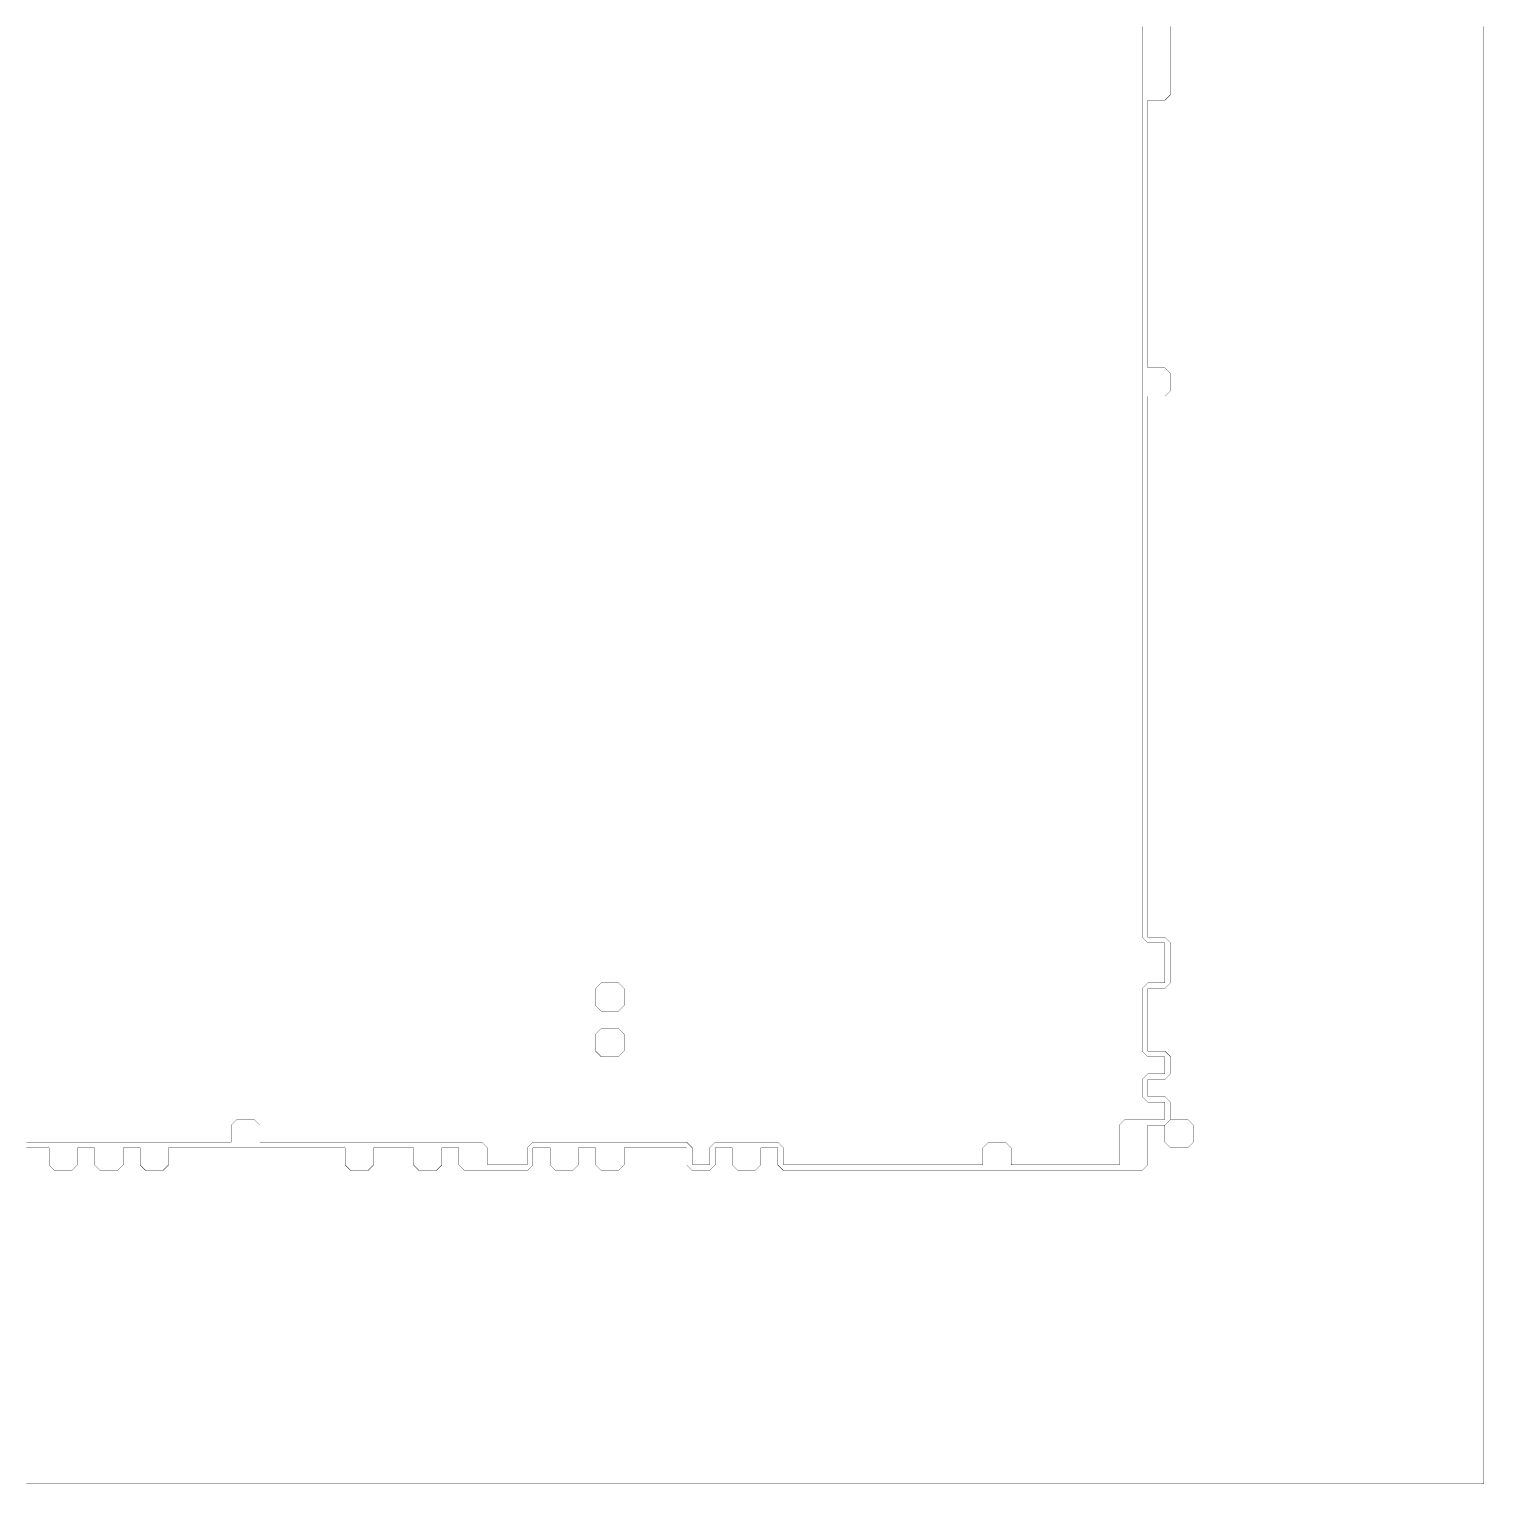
# Model space of a CAD drawing. Header units: metres. Extents: x 0 to 4990, y -4990 to 0.
# Drawn here: x 2495 to 4990, y -4990 to -2495 of the extents above; entities that cross this region are included whole.
import ezdxf

# ---------------------------------------------------------------- set-up
doc = ezdxf.new("R2010")
doc.units = ezdxf.units.M
doc.layers.add('conductor', color=1, linetype='Continuous')
doc.layers.add('substrate', color=5, linetype='Continuous')

msp = doc.modelspace()

# ---------------------------------------------------------------- linework, layer by layer
at = {"layer": 'conductor', "const_width": 0.5}
msp.add_lwpolyline([(2490.234375, -4404.296875), (2500, -4404.296875), (2509.765625, -4404.296875), (2519.53125, -4404.296875), (2529.296875, -4404.296875), (2539.0625, -4404.296875), (2548.828125, -4404.296875), (2558.59375, -4404.296875), (2568.359375, -4404.296875), (2578.125, -4404.296875), (2587.890625, -4404.296875), (2597.65625, -4404.296875), (2607.421875, -4404.296875), (2617.1875, -4404.296875), (2626.953125, -4404.296875), (2636.71875, -4404.296875), (2646.484375, -4404.296875), (2656.25, -4404.296875), (2666.015625, -4404.296875), (2675.78125, -4404.296875), (2685.546875, -4404.296875), (2695.3125, -4404.296875), (2705.078125, -4404.296875), (2714.84375, -4404.296875), (2724.609375, -4404.296875), (2734.375, -4404.296875), (2744.140625, -4404.296875), (2753.90625, -4404.296875), (2763.671875, -4404.296875), (2773.4375, -4404.296875), (2783.203125, -4404.296875), (2792.96875, -4404.296875), (2802.734375, -4404.296875), (2812.5, -4404.296875), (2822.265625, -4404.296875), (2832.03125, -4404.296875), (2841.796875, -4404.296875), (2841.796875, -4394.53125), (2841.796875, -4384.765625), (2841.796875, -4375), (2851.5625, -4365.234375), (2861.328125, -4365.234375), (2871.09375, -4365.234375), (2880.859375, -4365.234375), (2890.625, -4375), (2890.625, -4384.765625), (2890.625, -4394.53125), (2890.625, -4404.296875), (2900.390625, -4404.296875), (2910.15625, -4404.296875), (2919.921875, -4404.296875), (2929.6875, -4404.296875), (2939.453125, -4404.296875), (2949.21875, -4404.296875), (2958.984375, -4404.296875), (2968.75, -4404.296875), (2978.515625, -4404.296875), (2988.28125, -4404.296875), (2998.046875, -4404.296875), (3007.8125, -4404.296875), (3017.578125, -4404.296875), (3027.34375, -4404.296875), (3037.109375, -4404.296875), (3046.875, -4404.296875), (3056.640625, -4404.296875), (3066.40625, -4404.296875), (3076.171875, -4404.296875), (3085.9375, -4404.296875), (3095.703125, -4404.296875), (3105.46875, -4404.296875), (3115.234375, -4404.296875), (3125, -4404.296875), (3134.765625, -4404.296875), (3144.53125, -4404.296875), (3154.296875, -4404.296875), (3164.0625, -4404.296875), (3173.828125, -4404.296875), (3183.59375, -4404.296875), (3193.359375, -4404.296875), (3203.125, -4404.296875), (3212.890625, -4404.296875), (3222.65625, -4404.296875), (3232.421875, -4404.296875), (3242.1875, -4404.296875), (3251.953125, -4404.296875), (3261.71875, -4404.296875), (3271.484375, -4404.296875), (3281.25, -4414.0625), (3281.25, -4423.828125), (3281.25, -4433.59375), (3281.25, -4443.359375), (3291.015625, -4443.359375), (3300.78125, -4443.359375), (3310.546875, -4443.359375), (3320.3125, -4443.359375), (3330.078125, -4443.359375), (3339.84375, -4443.359375), (3349.609375, -4443.359375), (3349.609375, -4433.59375), (3349.609375, -4423.828125), (3349.609375, -4414.0625), (3359.375, -4404.296875), (3369.140625, -4404.296875), (3378.90625, -4404.296875), (3388.671875, -4404.296875), (3398.4375, -4404.296875), (3408.203125, -4404.296875), (3417.96875, -4404.296875), (3427.734375, -4404.296875), (3437.5, -4404.296875), (3447.265625, -4404.296875), (3457.03125, -4404.296875), (3466.796875, -4404.296875), (3476.5625, -4404.296875), (3486.328125, -4404.296875), (3496.09375, -4404.296875), (3505.859375, -4404.296875), (3515.625, -4404.296875), (3525.390625, -4404.296875), (3535.15625, -4404.296875), (3544.921875, -4404.296875), (3554.6875, -4404.296875), (3564.453125, -4404.296875), (3574.21875, -4404.296875), (3583.984375, -4404.296875), (3593.75, -4404.296875), (3603.515625, -4404.296875), (3613.28125, -4404.296875), (3623.046875, -4404.296875), (3632.8125, -4414.0625), (3632.8125, -4423.828125), (3632.8125, -4433.59375), (3632.8125, -4443.359375), (3642.578125, -4443.359375), (3652.34375, -4443.359375), (3662.109375, -4443.359375), (3662.109375, -4433.59375), (3662.109375, -4423.828125), (3662.109375, -4414.0625), (3671.875, -4404.296875), (3681.640625, -4404.296875), (3691.40625, -4404.296875), (3701.171875, -4404.296875), (3710.9375, -4404.296875), (3720.703125, -4404.296875), (3730.46875, -4404.296875), (3740.234375, -4404.296875), (3750, -4404.296875), (3759.765625, -4404.296875), (3769.53125, -4404.296875), (3779.296875, -4404.296875), (3789.0625, -4414.0625), (3789.0625, -4423.828125), (3789.0625, -4433.59375), (3789.0625, -4443.359375), (3798.828125, -4443.359375), (3808.59375, -4443.359375), (3818.359375, -4443.359375), (3828.125, -4443.359375), (3837.890625, -4443.359375), (3847.65625, -4443.359375), (3857.421875, -4443.359375), (3867.1875, -4443.359375), (3876.953125, -4443.359375), (3886.71875, -4443.359375), (3896.484375, -4443.359375), (3906.25, -4443.359375), (3916.015625, -4443.359375), (3925.78125, -4443.359375), (3935.546875, -4443.359375), (3945.3125, -4443.359375), (3955.078125, -4443.359375), (3964.84375, -4443.359375), (3974.609375, -4443.359375), (3984.375, -4443.359375), (3994.140625, -4443.359375), (4003.90625, -4443.359375), (4013.671875, -4443.359375), (4023.4375, -4443.359375), (4033.203125, -4443.359375), (4042.96875, -4443.359375), (4052.734375, -4443.359375), (4062.5, -4443.359375), (4072.265625, -4443.359375), (4082.03125, -4443.359375), (4091.796875, -4443.359375), (4101.5625, -4443.359375), (4111.328125, -4443.359375), (4121.09375, -4443.359375), (4130.859375, -4443.359375), (4130.859375, -4433.59375), (4130.859375, -4423.828125), (4130.859375, -4414.0625), (4140.625, -4404.296875), (4150.390625, -4404.296875), (4160.15625, -4404.296875), (4169.921875, -4404.296875), (4179.6875, -4414.0625), (4179.6875, -4423.828125), (4179.6875, -4433.59375), (4179.6875, -4443.359375), (4189.453125, -4443.359375), (4199.21875, -4443.359375), (4208.984375, -4443.359375), (4218.75, -4443.359375), (4228.515625, -4443.359375), (4238.28125, -4443.359375), (4248.046875, -4443.359375), (4257.8125, -4443.359375), (4267.578125, -4443.359375), (4277.34375, -4443.359375), (4287.109375, -4443.359375), (4296.875, -4443.359375), (4306.640625, -4443.359375), (4316.40625, -4443.359375), (4326.171875, -4443.359375), (4335.9375, -4443.359375), (4345.703125, -4443.359375), (4355.46875, -4443.359375), (4365.234375, -4443.359375), (4365.234375, -4433.59375), (4365.234375, -4423.828125), (4365.234375, -4414.0625), (4365.234375, -4404.296875), (4365.234375, -4394.53125), (4365.234375, -4384.765625), (4365.234375, -4375), (4375, -4365.234375), (4384.765625, -4365.234375), (4394.53125, -4365.234375), (4404.296875, -4365.234375), (4414.0625, -4365.234375), (4423.828125, -4365.234375), (4433.59375, -4365.234375), (4443.359375, -4365.234375), (4443.359375, -4355.46875), (4443.359375, -4345.703125), (4443.359375, -4335.9375), (4433.59375, -4335.9375), (4423.828125, -4335.9375), (4414.0625, -4335.9375), (4404.296875, -4326.171875), (4404.296875, -4316.40625), (4404.296875, -4306.640625), (4404.296875, -4296.875), (4414.0625, -4287.109375), (4423.828125, -4287.109375), (4433.59375, -4287.109375), (4443.359375, -4287.109375), (4443.359375, -4277.34375), (4443.359375, -4267.578125), (4443.359375, -4257.8125), (4433.59375, -4257.8125), (4423.828125, -4257.8125), (4414.0625, -4257.8125), (4404.296875, -4248.046875), (4404.296875, -4238.28125), (4404.296875, -4228.515625), (4404.296875, -4218.75), (4404.296875, -4208.984375), (4404.296875, -4199.21875), (4404.296875, -4189.453125), (4404.296875, -4179.6875), (4404.296875, -4169.921875), (4404.296875, -4160.15625), (4404.296875, -4150.390625), (4404.296875, -4140.625), (4414.0625, -4130.859375), (4423.828125, -4130.859375), (4433.59375, -4130.859375), (4443.359375, -4130.859375), (4443.359375, -4121.09375), (4443.359375, -4111.328125), (4443.359375, -4101.5625), (4443.359375, -4091.796875), (4443.359375, -4082.03125), (4443.359375, -4072.265625), (4443.359375, -4062.5), (4433.59375, -4062.5), (4423.828125, -4062.5), (4414.0625, -4062.5), (4404.296875, -4052.734375), (4404.296875, -4042.96875), (4404.296875, -4033.203125), (4404.296875, -4023.4375), (4404.296875, -4013.671875), (4404.296875, -4003.90625), (4404.296875, -3994.140625), (4404.296875, -3984.375), (4404.296875, -3974.609375), (4404.296875, -3964.84375), (4404.296875, -3955.078125), (4404.296875, -3945.3125), (4404.296875, -3935.546875), (4404.296875, -3925.78125), (4404.296875, -3916.015625), (4404.296875, -3906.25), (4404.296875, -3896.484375), (4404.296875, -3886.71875), (4404.296875, -3876.953125), (4404.296875, -3867.1875), (4404.296875, -3857.421875), (4404.296875, -3847.65625), (4404.296875, -3837.890625), (4404.296875, -3828.125), (4404.296875, -3818.359375), (4404.296875, -3808.59375), (4404.296875, -3798.828125), (4404.296875, -3789.0625), (4404.296875, -3779.296875), (4404.296875, -3769.53125), (4404.296875, -3759.765625), (4404.296875, -3750), (4404.296875, -3740.234375), (4404.296875, -3730.46875), (4404.296875, -3720.703125), (4404.296875, -3710.9375), (4404.296875, -3701.171875), (4404.296875, -3691.40625), (4404.296875, -3681.640625), (4404.296875, -3671.875), (4404.296875, -3662.109375), (4404.296875, -3652.34375), (4404.296875, -3642.578125), (4404.296875, -3632.8125), (4404.296875, -3623.046875), (4404.296875, -3613.28125), (4404.296875, -3603.515625), (4404.296875, -3593.75), (4404.296875, -3583.984375), (4404.296875, -3574.21875), (4404.296875, -3564.453125), (4404.296875, -3554.6875), (4404.296875, -3544.921875), (4404.296875, -3535.15625), (4404.296875, -3525.390625), (4404.296875, -3515.625), (4404.296875, -3505.859375), (4404.296875, -3496.09375), (4404.296875, -3486.328125), (4404.296875, -3476.5625), (4404.296875, -3466.796875), (4404.296875, -3457.03125), (4404.296875, -3447.265625), (4404.296875, -3437.5), (4404.296875, -3427.734375), (4404.296875, -3417.96875), (4404.296875, -3408.203125), (4404.296875, -3398.4375), (4404.296875, -3388.671875), (4404.296875, -3378.90625), (4404.296875, -3369.140625), (4404.296875, -3359.375), (4404.296875, -3349.609375), (4404.296875, -3339.84375), (4404.296875, -3330.078125), (4404.296875, -3320.3125), (4404.296875, -3310.546875), (4404.296875, -3300.78125), (4404.296875, -3291.015625), (4404.296875, -3281.25), (4404.296875, -3271.484375), (4404.296875, -3261.71875), (4404.296875, -3251.953125), (4404.296875, -3242.1875), (4404.296875, -3232.421875), (4404.296875, -3222.65625), (4404.296875, -3212.890625), (4404.296875, -3203.125), (4404.296875, -3193.359375), (4404.296875, -3183.59375), (4404.296875, -3173.828125), (4404.296875, -3164.0625), (4404.296875, -3154.296875), (4404.296875, -3144.53125), (4404.296875, -3134.765625), (4404.296875, -3125), (4404.296875, -3115.234375), (4404.296875, -3105.46875), (4404.296875, -3095.703125), (4404.296875, -3085.9375), (4404.296875, -3076.171875), (4404.296875, -3066.40625), (4404.296875, -3056.640625), (4404.296875, -3046.875), (4404.296875, -3037.109375), (4404.296875, -3027.34375), (4404.296875, -3017.578125), (4404.296875, -3007.8125), (4404.296875, -2998.046875), (4404.296875, -2988.28125), (4404.296875, -2978.515625), (4404.296875, -2968.75), (4404.296875, -2958.984375), (4404.296875, -2949.21875), (4404.296875, -2939.453125), (4404.296875, -2929.6875), (4404.296875, -2919.921875), (4404.296875, -2910.15625), (4404.296875, -2900.390625), (4404.296875, -2890.625), (4404.296875, -2880.859375), (4404.296875, -2871.09375), (4404.296875, -2861.328125), (4404.296875, -2851.5625), (4404.296875, -2841.796875), (4404.296875, -2832.03125), (4404.296875, -2822.265625), (4404.296875, -2812.5), (4404.296875, -2802.734375), (4404.296875, -2792.96875), (4404.296875, -2783.203125), (4404.296875, -2773.4375), (4404.296875, -2763.671875), (4404.296875, -2753.90625), (4404.296875, -2744.140625), (4404.296875, -2734.375), (4404.296875, -2724.609375), (4404.296875, -2714.84375), (4404.296875, -2705.078125), (4404.296875, -2695.3125), (4404.296875, -2685.546875), (4404.296875, -2675.78125), (4404.296875, -2666.015625), (4404.296875, -2656.25), (4404.296875, -2646.484375), (4404.296875, -2636.71875), (4404.296875, -2626.953125), (4404.296875, -2617.1875), (4404.296875, -2607.421875), (4404.296875, -2597.65625), (4404.296875, -2587.890625), (4404.296875, -2578.125), (4404.296875, -2568.359375), (4404.296875, -2558.59375), (4404.296875, -2548.828125), (4404.296875, -2539.0625), (4404.296875, -2529.296875), (4404.296875, -2519.53125), (4404.296875, -2509.765625), (4404.296875, -2500), (4404.296875, -2490.234375)], dxfattribs=at)
for points in [[(3466.796875, -4140.625), (3476.5625, -4130.859375), (3486.328125, -4130.859375), (3496.09375, -4130.859375), (3505.859375, -4130.859375), (3515.625, -4140.625), (3515.625, -4150.390625), (3515.625, -4160.15625), (3515.625, -4169.921875), (3505.859375, -4179.6875), (3496.09375, -4179.6875), (3486.328125, -4179.6875), (3476.5625, -4179.6875), (3466.796875, -4169.921875), (3466.796875, -4160.15625), (3466.796875, -4150.390625)], [(3466.796875, -4218.75), (3476.5625, -4208.984375), (3486.328125, -4208.984375), (3496.09375, -4208.984375), (3505.859375, -4208.984375), (3515.625, -4218.75), (3515.625, -4228.515625), (3515.625, -4238.28125), (3515.625, -4248.046875), (3505.859375, -4257.8125), (3496.09375, -4257.8125), (3486.328125, -4257.8125), (3476.5625, -4257.8125), (3466.796875, -4248.046875), (3466.796875, -4238.28125), (3466.796875, -4228.515625)]]:
    msp.add_lwpolyline(points, close=True, dxfattribs=at)
at = {"layer": 'substrate', "const_width": 0.5}
for points in [[(2490.234375, -4990.234375), (2500, -4990.234375), (2509.765625, -4990.234375), (2519.53125, -4990.234375), (2529.296875, -4990.234375), (2539.0625, -4990.234375), (2548.828125, -4990.234375), (2558.59375, -4990.234375), (2568.359375, -4990.234375), (2578.125, -4990.234375), (2587.890625, -4990.234375), (2597.65625, -4990.234375), (2607.421875, -4990.234375), (2617.1875, -4990.234375), (2626.953125, -4990.234375), (2636.71875, -4990.234375), (2646.484375, -4990.234375), (2656.25, -4990.234375), (2666.015625, -4990.234375), (2675.78125, -4990.234375), (2685.546875, -4990.234375), (2695.3125, -4990.234375), (2705.078125, -4990.234375), (2714.84375, -4990.234375), (2724.609375, -4990.234375), (2734.375, -4990.234375), (2744.140625, -4990.234375), (2753.90625, -4990.234375), (2763.671875, -4990.234375), (2773.4375, -4990.234375), (2783.203125, -4990.234375), (2792.96875, -4990.234375), (2802.734375, -4990.234375), (2812.5, -4990.234375), (2822.265625, -4990.234375), (2832.03125, -4990.234375), (2841.796875, -4990.234375), (2851.5625, -4990.234375), (2861.328125, -4990.234375), (2871.09375, -4990.234375), (2880.859375, -4990.234375), (2890.625, -4990.234375), (2900.390625, -4990.234375), (2910.15625, -4990.234375), (2919.921875, -4990.234375), (2929.6875, -4990.234375), (2939.453125, -4990.234375), (2949.21875, -4990.234375), (2958.984375, -4990.234375), (2968.75, -4990.234375), (2978.515625, -4990.234375), (2988.28125, -4990.234375), (2998.046875, -4990.234375), (3007.8125, -4990.234375), (3017.578125, -4990.234375), (3027.34375, -4990.234375), (3037.109375, -4990.234375), (3046.875, -4990.234375), (3056.640625, -4990.234375), (3066.40625, -4990.234375), (3076.171875, -4990.234375), (3085.9375, -4990.234375), (3095.703125, -4990.234375), (3105.46875, -4990.234375), (3115.234375, -4990.234375), (3125, -4990.234375), (3134.765625, -4990.234375), (3144.53125, -4990.234375), (3154.296875, -4990.234375), (3164.0625, -4990.234375), (3173.828125, -4990.234375), (3183.59375, -4990.234375), (3193.359375, -4990.234375), (3203.125, -4990.234375), (3212.890625, -4990.234375), (3222.65625, -4990.234375), (3232.421875, -4990.234375), (3242.1875, -4990.234375), (3251.953125, -4990.234375), (3261.71875, -4990.234375), (3271.484375, -4990.234375), (3281.25, -4990.234375), (3291.015625, -4990.234375), (3300.78125, -4990.234375), (3310.546875, -4990.234375), (3320.3125, -4990.234375), (3330.078125, -4990.234375), (3339.84375, -4990.234375), (3349.609375, -4990.234375), (3359.375, -4990.234375), (3369.140625, -4990.234375), (3378.90625, -4990.234375), (3388.671875, -4990.234375), (3398.4375, -4990.234375), (3408.203125, -4990.234375), (3417.96875, -4990.234375), (3427.734375, -4990.234375), (3437.5, -4990.234375), (3447.265625, -4990.234375), (3457.03125, -4990.234375), (3466.796875, -4990.234375), (3476.5625, -4990.234375), (3486.328125, -4990.234375), (3496.09375, -4990.234375), (3505.859375, -4990.234375), (3515.625, -4990.234375), (3525.390625, -4990.234375), (3535.15625, -4990.234375), (3544.921875, -4990.234375), (3554.6875, -4990.234375), (3564.453125, -4990.234375), (3574.21875, -4990.234375), (3583.984375, -4990.234375), (3593.75, -4990.234375), (3603.515625, -4990.234375), (3613.28125, -4990.234375), (3623.046875, -4990.234375), (3632.8125, -4990.234375), (3642.578125, -4990.234375), (3652.34375, -4990.234375), (3662.109375, -4990.234375), (3671.875, -4990.234375), (3681.640625, -4990.234375), (3691.40625, -4990.234375), (3701.171875, -4990.234375), (3710.9375, -4990.234375), (3720.703125, -4990.234375), (3730.46875, -4990.234375), (3740.234375, -4990.234375), (3750, -4990.234375), (3759.765625, -4990.234375), (3769.53125, -4990.234375), (3779.296875, -4990.234375), (3789.0625, -4990.234375), (3798.828125, -4990.234375), (3808.59375, -4990.234375), (3818.359375, -4990.234375), (3828.125, -4990.234375), (3837.890625, -4990.234375), (3847.65625, -4990.234375), (3857.421875, -4990.234375), (3867.1875, -4990.234375), (3876.953125, -4990.234375), (3886.71875, -4990.234375), (3896.484375, -4990.234375), (3906.25, -4990.234375), (3916.015625, -4990.234375), (3925.78125, -4990.234375), (3935.546875, -4990.234375), (3945.3125, -4990.234375), (3955.078125, -4990.234375), (3964.84375, -4990.234375), (3974.609375, -4990.234375), (3984.375, -4990.234375), (3994.140625, -4990.234375), (4003.90625, -4990.234375), (4013.671875, -4990.234375), (4023.4375, -4990.234375), (4033.203125, -4990.234375), (4042.96875, -4990.234375), (4052.734375, -4990.234375), (4062.5, -4990.234375), (4072.265625, -4990.234375), (4082.03125, -4990.234375), (4091.796875, -4990.234375), (4101.5625, -4990.234375), (4111.328125, -4990.234375), (4121.09375, -4990.234375), (4130.859375, -4990.234375), (4140.625, -4990.234375), (4150.390625, -4990.234375), (4160.15625, -4990.234375), (4169.921875, -4990.234375), (4179.6875, -4990.234375), (4189.453125, -4990.234375), (4199.21875, -4990.234375), (4208.984375, -4990.234375), (4218.75, -4990.234375), (4228.515625, -4990.234375), (4238.28125, -4990.234375), (4248.046875, -4990.234375), (4257.8125, -4990.234375), (4267.578125, -4990.234375), (4277.34375, -4990.234375), (4287.109375, -4990.234375), (4296.875, -4990.234375), (4306.640625, -4990.234375), (4316.40625, -4990.234375), (4326.171875, -4990.234375), (4335.9375, -4990.234375), (4345.703125, -4990.234375), (4355.46875, -4990.234375), (4365.234375, -4990.234375), (4375, -4990.234375), (4384.765625, -4990.234375), (4394.53125, -4990.234375), (4404.296875, -4990.234375), (4414.0625, -4990.234375), (4423.828125, -4990.234375), (4433.59375, -4990.234375), (4443.359375, -4990.234375), (4453.125, -4990.234375), (4462.890625, -4990.234375), (4472.65625, -4990.234375), (4482.421875, -4990.234375), (4492.1875, -4990.234375), (4501.953125, -4990.234375), (4511.71875, -4990.234375), (4521.484375, -4990.234375), (4531.25, -4990.234375), (4541.015625, -4990.234375), (4550.78125, -4990.234375), (4560.546875, -4990.234375), (4570.3125, -4990.234375), (4580.078125, -4990.234375), (4589.84375, -4990.234375), (4599.609375, -4990.234375), (4609.375, -4990.234375), (4619.140625, -4990.234375), (4628.90625, -4990.234375), (4638.671875, -4990.234375), (4648.4375, -4990.234375), (4658.203125, -4990.234375), (4667.96875, -4990.234375), (4677.734375, -4990.234375), (4687.5, -4990.234375), (4697.265625, -4990.234375), (4707.03125, -4990.234375), (4716.796875, -4990.234375), (4726.5625, -4990.234375), (4736.328125, -4990.234375), (4746.09375, -4990.234375), (4755.859375, -4990.234375), (4765.625, -4990.234375), (4775.390625, -4990.234375), (4785.15625, -4990.234375), (4794.921875, -4990.234375), (4804.6875, -4990.234375), (4814.453125, -4990.234375), (4824.21875, -4990.234375), (4833.984375, -4990.234375), (4843.75, -4990.234375), (4853.515625, -4990.234375), (4863.28125, -4990.234375), (4873.046875, -4990.234375), (4882.8125, -4990.234375), (4892.578125, -4990.234375), (4902.34375, -4990.234375), (4912.109375, -4990.234375), (4921.875, -4990.234375), (4931.640625, -4990.234375), (4941.40625, -4990.234375), (4951.171875, -4990.234375), (4960.9375, -4990.234375), (4970.703125, -4990.234375), (4980.46875, -4990.234375), (4990.234375, -4990.234375), (4990.234375, -4980.46875), (4990.234375, -4970.703125), (4990.234375, -4960.9375), (4990.234375, -4951.171875), (4990.234375, -4941.40625), (4990.234375, -4931.640625), (4990.234375, -4921.875), (4990.234375, -4912.109375), (4990.234375, -4902.34375), (4990.234375, -4892.578125), (4990.234375, -4882.8125), (4990.234375, -4873.046875), (4990.234375, -4863.28125), (4990.234375, -4853.515625), (4990.234375, -4843.75), (4990.234375, -4833.984375), (4990.234375, -4824.21875), (4990.234375, -4814.453125), (4990.234375, -4804.6875), (4990.234375, -4794.921875), (4990.234375, -4785.15625), (4990.234375, -4775.390625), (4990.234375, -4765.625), (4990.234375, -4755.859375), (4990.234375, -4746.09375), (4990.234375, -4736.328125), (4990.234375, -4726.5625), (4990.234375, -4716.796875), (4990.234375, -4707.03125), (4990.234375, -4697.265625), (4990.234375, -4687.5), (4990.234375, -4677.734375), (4990.234375, -4667.96875), (4990.234375, -4658.203125), (4990.234375, -4648.4375), (4990.234375, -4638.671875), (4990.234375, -4628.90625), (4990.234375, -4619.140625), (4990.234375, -4609.375), (4990.234375, -4599.609375), (4990.234375, -4589.84375), (4990.234375, -4580.078125), (4990.234375, -4570.3125), (4990.234375, -4560.546875), (4990.234375, -4550.78125), (4990.234375, -4541.015625), (4990.234375, -4531.25), (4990.234375, -4521.484375), (4990.234375, -4511.71875), (4990.234375, -4501.953125), (4990.234375, -4492.1875), (4990.234375, -4482.421875), (4990.234375, -4472.65625), (4990.234375, -4462.890625), (4990.234375, -4453.125), (4990.234375, -4443.359375), (4990.234375, -4433.59375), (4990.234375, -4423.828125), (4990.234375, -4414.0625), (4990.234375, -4404.296875), (4990.234375, -4394.53125), (4990.234375, -4384.765625), (4990.234375, -4375), (4990.234375, -4365.234375), (4990.234375, -4355.46875), (4990.234375, -4345.703125), (4990.234375, -4335.9375), (4990.234375, -4326.171875), (4990.234375, -4316.40625), (4990.234375, -4306.640625), (4990.234375, -4296.875), (4990.234375, -4287.109375), (4990.234375, -4277.34375), (4990.234375, -4267.578125), (4990.234375, -4257.8125), (4990.234375, -4248.046875), (4990.234375, -4238.28125), (4990.234375, -4228.515625), (4990.234375, -4218.75), (4990.234375, -4208.984375), (4990.234375, -4199.21875), (4990.234375, -4189.453125), (4990.234375, -4179.6875), (4990.234375, -4169.921875), (4990.234375, -4160.15625), (4990.234375, -4150.390625), (4990.234375, -4140.625), (4990.234375, -4130.859375), (4990.234375, -4121.09375), (4990.234375, -4111.328125), (4990.234375, -4101.5625), (4990.234375, -4091.796875), (4990.234375, -4082.03125), (4990.234375, -4072.265625), (4990.234375, -4062.5), (4990.234375, -4052.734375), (4990.234375, -4042.96875), (4990.234375, -4033.203125), (4990.234375, -4023.4375), (4990.234375, -4013.671875), (4990.234375, -4003.90625), (4990.234375, -3994.140625), (4990.234375, -3984.375), (4990.234375, -3974.609375), (4990.234375, -3964.84375), (4990.234375, -3955.078125), (4990.234375, -3945.3125), (4990.234375, -3935.546875), (4990.234375, -3925.78125), (4990.234375, -3916.015625), (4990.234375, -3906.25), (4990.234375, -3896.484375), (4990.234375, -3886.71875), (4990.234375, -3876.953125), (4990.234375, -3867.1875), (4990.234375, -3857.421875), (4990.234375, -3847.65625), (4990.234375, -3837.890625), (4990.234375, -3828.125), (4990.234375, -3818.359375), (4990.234375, -3808.59375), (4990.234375, -3798.828125), (4990.234375, -3789.0625), (4990.234375, -3779.296875), (4990.234375, -3769.53125), (4990.234375, -3759.765625), (4990.234375, -3750), (4990.234375, -3740.234375), (4990.234375, -3730.46875), (4990.234375, -3720.703125), (4990.234375, -3710.9375), (4990.234375, -3701.171875), (4990.234375, -3691.40625), (4990.234375, -3681.640625), (4990.234375, -3671.875), (4990.234375, -3662.109375), (4990.234375, -3652.34375), (4990.234375, -3642.578125), (4990.234375, -3632.8125), (4990.234375, -3623.046875), (4990.234375, -3613.28125), (4990.234375, -3603.515625), (4990.234375, -3593.75), (4990.234375, -3583.984375), (4990.234375, -3574.21875), (4990.234375, -3564.453125), (4990.234375, -3554.6875), (4990.234375, -3544.921875), (4990.234375, -3535.15625), (4990.234375, -3525.390625), (4990.234375, -3515.625), (4990.234375, -3505.859375), (4990.234375, -3496.09375), (4990.234375, -3486.328125), (4990.234375, -3476.5625), (4990.234375, -3466.796875), (4990.234375, -3457.03125), (4990.234375, -3447.265625), (4990.234375, -3437.5), (4990.234375, -3427.734375), (4990.234375, -3417.96875), (4990.234375, -3408.203125), (4990.234375, -3398.4375), (4990.234375, -3388.671875), (4990.234375, -3378.90625), (4990.234375, -3369.140625), (4990.234375, -3359.375), (4990.234375, -3349.609375), (4990.234375, -3339.84375), (4990.234375, -3330.078125), (4990.234375, -3320.3125), (4990.234375, -3310.546875), (4990.234375, -3300.78125), (4990.234375, -3291.015625), (4990.234375, -3281.25), (4990.234375, -3271.484375), (4990.234375, -3261.71875), (4990.234375, -3251.953125), (4990.234375, -3242.1875), (4990.234375, -3232.421875), (4990.234375, -3222.65625), (4990.234375, -3212.890625), (4990.234375, -3203.125), (4990.234375, -3193.359375), (4990.234375, -3183.59375), (4990.234375, -3173.828125), (4990.234375, -3164.0625), (4990.234375, -3154.296875), (4990.234375, -3144.53125), (4990.234375, -3134.765625), (4990.234375, -3125), (4990.234375, -3115.234375), (4990.234375, -3105.46875), (4990.234375, -3095.703125), (4990.234375, -3085.9375), (4990.234375, -3076.171875), (4990.234375, -3066.40625), (4990.234375, -3056.640625), (4990.234375, -3046.875), (4990.234375, -3037.109375), (4990.234375, -3027.34375), (4990.234375, -3017.578125), (4990.234375, -3007.8125), (4990.234375, -2998.046875), (4990.234375, -2988.28125), (4990.234375, -2978.515625), (4990.234375, -2968.75), (4990.234375, -2958.984375), (4990.234375, -2949.21875), (4990.234375, -2939.453125), (4990.234375, -2929.6875), (4990.234375, -2919.921875), (4990.234375, -2910.15625), (4990.234375, -2900.390625), (4990.234375, -2890.625), (4990.234375, -2880.859375), (4990.234375, -2871.09375), (4990.234375, -2861.328125), (4990.234375, -2851.5625), (4990.234375, -2841.796875), (4990.234375, -2832.03125), (4990.234375, -2822.265625), (4990.234375, -2812.5), (4990.234375, -2802.734375), (4990.234375, -2792.96875), (4990.234375, -2783.203125), (4990.234375, -2773.4375), (4990.234375, -2763.671875), (4990.234375, -2753.90625), (4990.234375, -2744.140625), (4990.234375, -2734.375), (4990.234375, -2724.609375), (4990.234375, -2714.84375), (4990.234375, -2705.078125), (4990.234375, -2695.3125), (4990.234375, -2685.546875), (4990.234375, -2675.78125), (4990.234375, -2666.015625), (4990.234375, -2656.25), (4990.234375, -2646.484375), (4990.234375, -2636.71875), (4990.234375, -2626.953125), (4990.234375, -2617.1875), (4990.234375, -2607.421875), (4990.234375, -2597.65625), (4990.234375, -2587.890625), (4990.234375, -2578.125), (4990.234375, -2568.359375), (4990.234375, -2558.59375), (4990.234375, -2548.828125), (4990.234375, -2539.0625), (4990.234375, -2529.296875), (4990.234375, -2519.53125), (4990.234375, -2509.765625), (4990.234375, -2500), (4990.234375, -2490.234375)], [(4453.125, -2490.234375), (4453.125, -2500), (4453.125, -2509.765625), (4453.125, -2519.53125), (4453.125, -2529.296875), (4453.125, -2539.0625), (4453.125, -2548.828125), (4453.125, -2558.59375), (4453.125, -2568.359375), (4453.125, -2578.125), (4453.125, -2587.890625), (4453.125, -2597.65625), (4453.125, -2607.421875), (4443.359375, -2617.1875), (4433.59375, -2617.1875), (4423.828125, -2617.1875), (4414.0625, -2617.1875), (4414.0625, -2626.953125), (4414.0625, -2636.71875), (4414.0625, -2646.484375), (4414.0625, -2656.25), (4414.0625, -2666.015625), (4414.0625, -2675.78125), (4414.0625, -2685.546875), (4414.0625, -2695.3125), (4414.0625, -2705.078125), (4414.0625, -2714.84375), (4414.0625, -2724.609375), (4414.0625, -2734.375), (4414.0625, -2744.140625), (4414.0625, -2753.90625), (4414.0625, -2763.671875), (4414.0625, -2773.4375), (4414.0625, -2783.203125), (4414.0625, -2792.96875), (4414.0625, -2802.734375), (4414.0625, -2812.5), (4414.0625, -2822.265625), (4414.0625, -2832.03125), (4414.0625, -2841.796875), (4414.0625, -2851.5625), (4414.0625, -2861.328125), (4414.0625, -2871.09375), (4414.0625, -2880.859375), (4414.0625, -2890.625), (4414.0625, -2900.390625), (4414.0625, -2910.15625), (4414.0625, -2919.921875), (4414.0625, -2929.6875), (4414.0625, -2939.453125), (4414.0625, -2949.21875), (4414.0625, -2958.984375), (4414.0625, -2968.75), (4414.0625, -2978.515625), (4414.0625, -2988.28125), (4414.0625, -2998.046875), (4414.0625, -3007.8125), (4414.0625, -3017.578125), (4414.0625, -3027.34375), (4414.0625, -3037.109375), (4414.0625, -3046.875), (4414.0625, -3056.640625), (4414.0625, -3066.40625), (4414.0625, -3076.171875), (4423.828125, -3076.171875), (4433.59375, -3076.171875), (4443.359375, -3076.171875), (4453.125, -3085.9375), (4453.125, -3095.703125), (4453.125, -3105.46875), (4453.125, -3115.234375), (4443.359375, -3125), (4433.59375, -3125), (4423.828125, -3125), (4414.0625, -3125), (4414.0625, -3134.765625), (4414.0625, -3144.53125), (4414.0625, -3154.296875), (4414.0625, -3164.0625), (4414.0625, -3173.828125), (4414.0625, -3183.59375), (4414.0625, -3193.359375), (4414.0625, -3203.125), (4414.0625, -3212.890625), (4414.0625, -3222.65625), (4414.0625, -3232.421875), (4414.0625, -3242.1875), (4414.0625, -3251.953125), (4414.0625, -3261.71875), (4414.0625, -3271.484375), (4414.0625, -3281.25), (4414.0625, -3291.015625), (4414.0625, -3300.78125), (4414.0625, -3310.546875), (4414.0625, -3320.3125), (4414.0625, -3330.078125), (4414.0625, -3339.84375), (4414.0625, -3349.609375), (4414.0625, -3359.375), (4414.0625, -3369.140625), (4414.0625, -3378.90625), (4414.0625, -3388.671875), (4414.0625, -3398.4375), (4414.0625, -3408.203125), (4414.0625, -3417.96875), (4414.0625, -3427.734375), (4414.0625, -3437.5), (4414.0625, -3447.265625), (4414.0625, -3457.03125), (4414.0625, -3466.796875), (4414.0625, -3476.5625), (4414.0625, -3486.328125), (4414.0625, -3496.09375), (4414.0625, -3505.859375), (4414.0625, -3515.625), (4414.0625, -3525.390625), (4414.0625, -3535.15625), (4414.0625, -3544.921875), (4414.0625, -3554.6875), (4414.0625, -3564.453125), (4414.0625, -3574.21875), (4414.0625, -3583.984375), (4414.0625, -3593.75), (4414.0625, -3603.515625), (4414.0625, -3613.28125), (4414.0625, -3623.046875), (4414.0625, -3632.8125), (4414.0625, -3642.578125), (4414.0625, -3652.34375), (4414.0625, -3662.109375), (4414.0625, -3671.875), (4414.0625, -3681.640625), (4414.0625, -3691.40625), (4414.0625, -3701.171875), (4414.0625, -3710.9375), (4414.0625, -3720.703125), (4414.0625, -3730.46875), (4414.0625, -3740.234375), (4414.0625, -3750), (4414.0625, -3759.765625), (4414.0625, -3769.53125), (4414.0625, -3779.296875), (4414.0625, -3789.0625), (4414.0625, -3798.828125), (4414.0625, -3808.59375), (4414.0625, -3818.359375), (4414.0625, -3828.125), (4414.0625, -3837.890625), (4414.0625, -3847.65625), (4414.0625, -3857.421875), (4414.0625, -3867.1875), (4414.0625, -3876.953125), (4414.0625, -3886.71875), (4414.0625, -3896.484375), (4414.0625, -3906.25), (4414.0625, -3916.015625), (4414.0625, -3925.78125), (4414.0625, -3935.546875), (4414.0625, -3945.3125), (4414.0625, -3955.078125), (4414.0625, -3964.84375), (4414.0625, -3974.609375), (4414.0625, -3984.375), (4414.0625, -3994.140625), (4414.0625, -4003.90625), (4414.0625, -4013.671875), (4414.0625, -4023.4375), (4414.0625, -4033.203125), (4414.0625, -4042.96875), (4414.0625, -4052.734375), (4423.828125, -4052.734375), (4433.59375, -4052.734375), (4443.359375, -4052.734375), (4453.125, -4062.5), (4453.125, -4072.265625), (4453.125, -4082.03125), (4453.125, -4091.796875), (4453.125, -4101.5625), (4453.125, -4111.328125), (4453.125, -4121.09375), (4453.125, -4130.859375), (4443.359375, -4140.625), (4433.59375, -4140.625), (4423.828125, -4140.625), (4414.0625, -4140.625), (4414.0625, -4150.390625), (4414.0625, -4160.15625), (4414.0625, -4169.921875), (4414.0625, -4179.6875), (4414.0625, -4189.453125), (4414.0625, -4199.21875), (4414.0625, -4208.984375), (4414.0625, -4218.75), (4414.0625, -4228.515625), (4414.0625, -4238.28125), (4414.0625, -4248.046875), (4423.828125, -4248.046875), (4433.59375, -4248.046875), (4443.359375, -4248.046875), (4453.125, -4257.8125), (4453.125, -4267.578125), (4453.125, -4277.34375), (4453.125, -4287.109375), (4443.359375, -4296.875), (4433.59375, -4296.875), (4423.828125, -4296.875), (4414.0625, -4296.875), (4414.0625, -4306.640625), (4414.0625, -4316.40625), (4414.0625, -4326.171875), (4423.828125, -4326.171875), (4433.59375, -4326.171875), (4443.359375, -4326.171875), (4453.125, -4335.9375), (4453.125, -4345.703125), (4453.125, -4355.46875), (4453.125, -4365.234375), (4443.359375, -4375), (4433.59375, -4375), (4423.828125, -4375), (4414.0625, -4375), (4414.0625, -4384.765625), (4414.0625, -4394.53125), (4414.0625, -4404.296875), (4414.0625, -4414.0625), (4414.0625, -4423.828125), (4414.0625, -4433.59375), (4414.0625, -4443.359375), (4404.296875, -4453.125), (4394.53125, -4453.125), (4384.765625, -4453.125), (4375, -4453.125), (4365.234375, -4453.125), (4355.46875, -4453.125), (4345.703125, -4453.125), (4335.9375, -4453.125), (4326.171875, -4453.125), (4316.40625, -4453.125), (4306.640625, -4453.125), (4296.875, -4453.125), (4287.109375, -4453.125), (4277.34375, -4453.125), (4267.578125, -4453.125), (4257.8125, -4453.125), (4248.046875, -4453.125), (4238.28125, -4453.125), (4228.515625, -4453.125), (4218.75, -4453.125), (4208.984375, -4453.125), (4199.21875, -4453.125), (4189.453125, -4453.125), (4179.6875, -4453.125), (4169.921875, -4453.125), (4160.15625, -4453.125), (4150.390625, -4453.125), (4140.625, -4453.125), (4130.859375, -4453.125), (4121.09375, -4453.125), (4111.328125, -4453.125), (4101.5625, -4453.125), (4091.796875, -4453.125), (4082.03125, -4453.125), (4072.265625, -4453.125), (4062.5, -4453.125), (4052.734375, -4453.125), (4042.96875, -4453.125), (4033.203125, -4453.125), (4023.4375, -4453.125), (4013.671875, -4453.125), (4003.90625, -4453.125), (3994.140625, -4453.125), (3984.375, -4453.125), (3974.609375, -4453.125), (3964.84375, -4453.125), (3955.078125, -4453.125), (3945.3125, -4453.125), (3935.546875, -4453.125), (3925.78125, -4453.125), (3916.015625, -4453.125), (3906.25, -4453.125), (3896.484375, -4453.125), (3886.71875, -4453.125), (3876.953125, -4453.125), (3867.1875, -4453.125), (3857.421875, -4453.125), (3847.65625, -4453.125), (3837.890625, -4453.125), (3828.125, -4453.125), (3818.359375, -4453.125), (3808.59375, -4453.125), (3798.828125, -4453.125), (3789.0625, -4453.125), (3779.296875, -4443.359375), (3779.296875, -4433.59375), (3779.296875, -4423.828125), (3779.296875, -4414.0625), (3769.53125, -4414.0625), (3759.765625, -4414.0625), (3750, -4414.0625), (3750, -4423.828125), (3750, -4433.59375), (3750, -4443.359375), (3740.234375, -4453.125), (3730.46875, -4453.125), (3720.703125, -4453.125), (3710.9375, -4453.125), (3701.171875, -4443.359375), (3701.171875, -4433.59375), (3701.171875, -4423.828125), (3701.171875, -4414.0625), (3691.40625, -4414.0625), (3681.640625, -4414.0625), (3671.875, -4414.0625), (3671.875, -4423.828125), (3671.875, -4433.59375), (3671.875, -4443.359375), (3662.109375, -4453.125), (3652.34375, -4453.125), (3642.578125, -4453.125), (3632.8125, -4453.125), (3623.046875, -4443.359375), (3623.046875, -4433.59375), (3623.046875, -4423.828125), (3623.046875, -4414.0625), (3613.28125, -4414.0625), (3603.515625, -4414.0625), (3593.75, -4414.0625), (3583.984375, -4414.0625), (3574.21875, -4414.0625), (3564.453125, -4414.0625), (3554.6875, -4414.0625), (3544.921875, -4414.0625), (3535.15625, -4414.0625), (3525.390625, -4414.0625), (3515.625, -4414.0625), (3515.625, -4423.828125), (3515.625, -4433.59375), (3515.625, -4443.359375), (3505.859375, -4453.125), (3496.09375, -4453.125), (3486.328125, -4453.125), (3476.5625, -4453.125), (3466.796875, -4443.359375), (3466.796875, -4433.59375), (3466.796875, -4423.828125), (3466.796875, -4414.0625), (3457.03125, -4414.0625), (3447.265625, -4414.0625), (3437.5, -4414.0625), (3437.5, -4423.828125), (3437.5, -4433.59375), (3437.5, -4443.359375), (3427.734375, -4453.125), (3417.96875, -4453.125), (3408.203125, -4453.125), (3398.4375, -4453.125), (3388.671875, -4443.359375), (3388.671875, -4433.59375), (3388.671875, -4423.828125), (3388.671875, -4414.0625), (3378.90625, -4414.0625), (3369.140625, -4414.0625), (3359.375, -4414.0625), (3359.375, -4423.828125), (3359.375, -4433.59375), (3359.375, -4443.359375), (3349.609375, -4453.125), (3339.84375, -4453.125), (3330.078125, -4453.125), (3320.3125, -4453.125), (3310.546875, -4453.125), (3300.78125, -4453.125), (3291.015625, -4453.125), (3281.25, -4453.125), (3271.484375, -4453.125), (3261.71875, -4453.125), (3251.953125, -4453.125), (3242.1875, -4453.125), (3232.421875, -4443.359375), (3232.421875, -4433.59375), (3232.421875, -4423.828125), (3232.421875, -4414.0625), (3222.65625, -4414.0625), (3212.890625, -4414.0625), (3203.125, -4414.0625), (3203.125, -4423.828125), (3203.125, -4433.59375), (3203.125, -4443.359375), (3193.359375, -4453.125), (3183.59375, -4453.125), (3173.828125, -4453.125), (3164.0625, -4453.125), (3154.296875, -4443.359375), (3154.296875, -4433.59375), (3154.296875, -4423.828125), (3154.296875, -4414.0625), (3144.53125, -4414.0625), (3134.765625, -4414.0625), (3125, -4414.0625), (3115.234375, -4414.0625), (3105.46875, -4414.0625), (3095.703125, -4414.0625), (3085.9375, -4414.0625), (3085.9375, -4423.828125), (3085.9375, -4433.59375), (3085.9375, -4443.359375), (3076.171875, -4453.125), (3066.40625, -4453.125), (3056.640625, -4453.125), (3046.875, -4453.125), (3037.109375, -4443.359375), (3037.109375, -4433.59375), (3037.109375, -4423.828125), (3037.109375, -4414.0625), (3027.34375, -4414.0625), (3017.578125, -4414.0625), (3007.8125, -4414.0625), (2998.046875, -4414.0625), (2988.28125, -4414.0625), (2978.515625, -4414.0625), (2968.75, -4414.0625), (2958.984375, -4414.0625), (2949.21875, -4414.0625), (2939.453125, -4414.0625), (2929.6875, -4414.0625), (2919.921875, -4414.0625), (2910.15625, -4414.0625), (2900.390625, -4414.0625), (2890.625, -4414.0625), (2880.859375, -4414.0625), (2871.09375, -4414.0625), (2861.328125, -4414.0625), (2851.5625, -4414.0625), (2841.796875, -4414.0625), (2832.03125, -4414.0625), (2822.265625, -4414.0625), (2812.5, -4414.0625), (2802.734375, -4414.0625), (2792.96875, -4414.0625), (2783.203125, -4414.0625), (2773.4375, -4414.0625), (2763.671875, -4414.0625), (2753.90625, -4414.0625), (2744.140625, -4414.0625), (2734.375, -4414.0625), (2734.375, -4423.828125), (2734.375, -4433.59375), (2734.375, -4443.359375), (2724.609375, -4453.125), (2714.84375, -4453.125), (2705.078125, -4453.125), (2695.3125, -4453.125), (2685.546875, -4443.359375), (2685.546875, -4433.59375), (2685.546875, -4423.828125), (2685.546875, -4414.0625), (2675.78125, -4414.0625), (2666.015625, -4414.0625), (2656.25, -4414.0625), (2656.25, -4423.828125), (2656.25, -4433.59375), (2656.25, -4443.359375), (2646.484375, -4453.125), (2636.71875, -4453.125), (2626.953125, -4453.125), (2617.1875, -4453.125), (2607.421875, -4443.359375), (2607.421875, -4433.59375), (2607.421875, -4423.828125), (2607.421875, -4414.0625), (2597.65625, -4414.0625), (2587.890625, -4414.0625), (2578.125, -4414.0625), (2578.125, -4423.828125), (2578.125, -4433.59375), (2578.125, -4443.359375), (2568.359375, -4453.125), (2558.59375, -4453.125), (2548.828125, -4453.125), (2539.0625, -4453.125), (2529.296875, -4443.359375), (2529.296875, -4433.59375), (2529.296875, -4423.828125), (2529.296875, -4414.0625), (2519.53125, -4414.0625), (2509.765625, -4414.0625), (2500, -4414.0625), (2490.234375, -4414.0625)]]:
    msp.add_lwpolyline(points, dxfattribs=at)
msp.add_lwpolyline([(4443.359375, -4375), (4453.125, -4365.234375), (4462.890625, -4365.234375), (4472.65625, -4365.234375), (4482.421875, -4365.234375), (4492.1875, -4375), (4492.1875, -4384.765625), (4492.1875, -4394.53125), (4492.1875, -4404.296875), (4482.421875, -4414.0625), (4472.65625, -4414.0625), (4462.890625, -4414.0625), (4453.125, -4414.0625), (4443.359375, -4404.296875), (4443.359375, -4394.53125), (4443.359375, -4384.765625)], close=True, dxfattribs=at)

doc.saveas('drawing.dxf')
